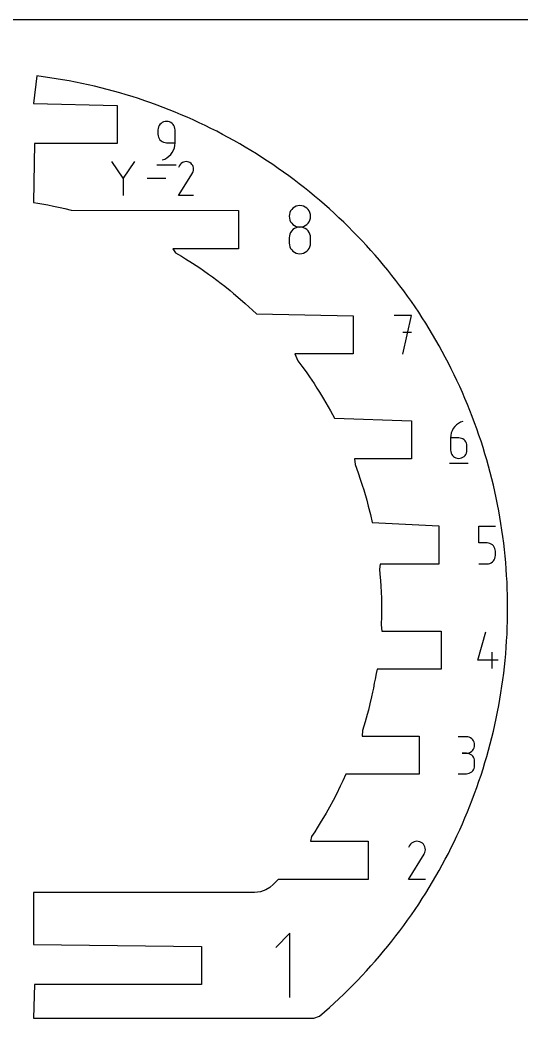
# Model space of a CAD drawing. Header units: metres. Extents: x 0 to 18, y 0 to 24.
# Drawn here: x 6.386 to 8.723, y 19.346 to 24 of the extents above; entities that cross this region are included whole.
import ezdxf

# ---------------------------------------------------------------- set-up
doc = ezdxf.new("R2010")
doc.units = ezdxf.units.M

msp = doc.modelspace()

# ---------------------------------------------------------------- linework, layer by layer
at = {"layer": 'annotation', "color": 1}
for p, q in [((7.031824, 23.501284), (7.029963, 23.494514)), ((7.034785, 23.507519), (7.031824, 23.501284)), ((7.038732, 23.513106), (7.034785, 23.507519)), ((7.043553, 23.517932), (7.038732, 23.513106)), ((7.049133, 23.521883), (7.043553, 23.517932)), ((7.055359, 23.524845), (7.049133, 23.521883)), ((7.062115, 23.526706), (7.055359, 23.524845)), ((7.069289, 23.527351), (7.062115, 23.526706)), ((7.076478, 23.526706), (7.069289, 23.527351)), ((7.069289, 23.527351), (7.069289, 23.527351)), ((7.083243, 23.524845), (7.076478, 23.526706)), ((7.08947, 23.521883), (7.083243, 23.524845)), ((7.095049, 23.517932), (7.08947, 23.521883)), ((7.099865, 23.513106), (7.095049, 23.517932)), ((7.103807, 23.507519), (7.099865, 23.513106)), ((7.106762, 23.501284), (7.103807, 23.507519)), ((7.108617, 23.494514), (7.106762, 23.501284)), ((7.029963, 23.494514), (7.029318, 23.487324)), ((7.029318, 23.487324), (7.029318, 23.46731)), ((7.029318, 23.46731), (7.029318, 23.46731)), ((7.029318, 23.46731), (7.029963, 23.460119)), ((7.029963, 23.460119), (7.031824, 23.453351)), ((7.10926, 23.487324), (7.108617, 23.494514)), ((7.10926, 23.427293), (7.10926, 23.487324)), ((7.10926, 23.487324), (7.10926, 23.487324)), ((7.031824, 23.453351), (7.034785, 23.447117)), ((7.034785, 23.447117), (7.038732, 23.441532)), ((7.038732, 23.441532), (7.043553, 23.436708)), ((7.043553, 23.436708), (7.049133, 23.432759)), ((7.049133, 23.432759), (7.055359, 23.429798)), ((7.055359, 23.429798), (7.062115, 23.427938)), ((7.062115, 23.427938), (7.069289, 23.427293)), ((7.069289, 23.427293), (7.10926, 23.427293)), ((7.105793, 23.403492), (7.108375, 23.415157)), ((7.108375, 23.415157), (7.10926, 23.427293)), ((7.071209, 23.357368), (7.080654, 23.364477)), ((7.080654, 23.364477), (7.088943, 23.372791)), ((7.088943, 23.372791), (7.095968, 23.382162)), ((7.095968, 23.382162), (7.101621, 23.392445)), ((7.101621, 23.392445), (7.105793, 23.403492)), ((6.867565, 23.263001), (6.814793, 23.339316)), ((6.920326, 23.339316), (6.867565, 23.263001)), ((7.024323, 23.324851), (7.114323, 23.324851)), ((7.049287, 23.347351), (7.060717, 23.351611)), ((7.049287, 23.347351), (7.049287, 23.347351)), ((7.060717, 23.351611), (7.071209, 23.357368)), ((7.130215, 23.321719), (7.125602, 23.31287)), ((7.133876, 23.326911), (7.130215, 23.321719)), ((7.138269, 23.331245), (7.133876, 23.326911)), ((7.143259, 23.334686), (7.138269, 23.331245)), ((7.148714, 23.3372), (7.143259, 23.334686)), ((7.154499, 23.338752), (7.148714, 23.3372)), ((7.160481, 23.339307), (7.154499, 23.338752)), ((7.166527, 23.338831), (7.160481, 23.339307)), ((7.172502, 23.33729), (7.166527, 23.338831)), ((7.178274, 23.334647), (7.172502, 23.33729)), ((7.183437, 23.330981), (7.178274, 23.334647)), ((7.178274, 23.334647), (7.178274, 23.334647)), ((7.187753, 23.326582), (7.183437, 23.330981)), ((7.191185, 23.321585), (7.187753, 23.326582)), ((7.193694, 23.316125), (7.191185, 23.321585)), ((7.195241, 23.310335), (7.193694, 23.316125)), ((6.867565, 23.269142), (6.867565, 23.1811)), ((7.125502, 23.181104), (7.190428, 23.285625)), ((7.190428, 23.285625), (7.190506, 23.285721)), ((7.190428, 23.285625), (7.190428, 23.285625)), ((7.190506, 23.285721), (7.19058, 23.285818)), ((7.19058, 23.285818), (7.190652, 23.285917)), ((7.190652, 23.285917), (7.190721, 23.286018)), ((7.190721, 23.286018), (7.190789, 23.286122)), ((7.190789, 23.286122), (7.190856, 23.28623)), ((7.190856, 23.28623), (7.190922, 23.286343)), ((7.190922, 23.286343), (7.190987, 23.286462)), ((7.190987, 23.286462), (7.191053, 23.286588)), ((7.191053, 23.286588), (7.193734, 23.292344)), ((7.191053, 23.286588), (7.191053, 23.286588)), ((7.193734, 23.292344), (7.1953, 23.29831)), ((7.19579, 23.304352), (7.195241, 23.310335)), ((7.1953, 23.29831), (7.19579, 23.304352)), ((7.066178, 23.260208), (6.979674, 23.260208)), ((7.195766, 23.181104), (7.125502, 23.181104)), ((7.673737, 23.131156), (7.665968, 23.127463)), ((7.68217, 23.133477), (7.673737, 23.131156)), ((7.691126, 23.134282), (7.68217, 23.133477)), ((7.700082, 23.133477), (7.691126, 23.134282)), ((7.691126, 23.134282), (7.691126, 23.134282)), ((7.708516, 23.131156), (7.700082, 23.133477)), ((7.716285, 23.127463), (7.708516, 23.131156)), ((7.642052, 23.093405), (7.641247, 23.084473)), ((7.641247, 23.084473), (7.641247, 23.084473)), ((7.641247, 23.084473), (7.642052, 23.0755)), ((7.644372, 23.10182), (7.642052, 23.093405)), ((7.648065, 23.109576), (7.644372, 23.10182)), ((7.65299, 23.11653), (7.648065, 23.109576)), ((7.659005, 23.122541), (7.65299, 23.11653)), ((7.665968, 23.127463), (7.659005, 23.122541)), ((7.723247, 23.122541), (7.716285, 23.127463)), ((7.729262, 23.11653), (7.723247, 23.122541)), ((7.734187, 23.109576), (7.729262, 23.11653)), ((7.73788, 23.10182), (7.734187, 23.109576)), ((7.7402, 23.093405), (7.73788, 23.10182)), ((7.741005, 23.084473), (7.7402, 23.093405)), ((7.7402, 23.0755), (7.741005, 23.084473)), ((7.741005, 23.084473), (7.741005, 23.084473)), ((7.642052, 23.0755), (7.644373, 23.067052)), ((7.644373, 23.067052), (7.648068, 23.059272)), ((7.648068, 23.059272), (7.652995, 23.0523)), ((7.652995, 23.0523), (7.659011, 23.046278)), ((7.659011, 23.046278), (7.665974, 23.041348)), ((7.665974, 23.041348), (7.673742, 23.037651)), ((7.673742, 23.037651), (7.682174, 23.035329)), ((7.682174, 23.035329), (7.691126, 23.034524)), ((7.691126, 23.034524), (7.700078, 23.035329)), ((7.700078, 23.035329), (7.70851, 23.037651)), ((7.70851, 23.037651), (7.716278, 23.041348)), ((7.716278, 23.041348), (7.723242, 23.046278)), ((7.723242, 23.046278), (7.729257, 23.0523)), ((7.729257, 23.0523), (7.734184, 23.059272)), ((7.734184, 23.059272), (7.737879, 23.067052)), ((7.737879, 23.067052), (7.7402, 23.0755)), ((7.642052, 22.993557), (7.641247, 22.984588)), ((7.644372, 23.002002), (7.642052, 22.993557)), ((7.648065, 23.00978), (7.644372, 23.002002)), ((7.65299, 23.01675), (7.648065, 23.00978)), ((7.659005, 23.022771), (7.65299, 23.01675)), ((7.665968, 23.0277), (7.659005, 23.022771)), ((7.673737, 23.031397), (7.665968, 23.0277)), ((7.68217, 23.033718), (7.673737, 23.031397)), ((7.691126, 23.034524), (7.68217, 23.033718)), ((7.700082, 23.033719), (7.691126, 23.034524)), ((7.691126, 23.034524), (7.691126, 23.034524)), ((7.691126, 23.034524), (7.691126, 23.034524)), ((7.708516, 23.031398), (7.700082, 23.033719)), ((7.716285, 23.027704), (7.708516, 23.031398)), ((7.723247, 23.022776), (7.716285, 23.027704)), ((7.729262, 23.016756), (7.723247, 23.022776)), ((7.734187, 23.009786), (7.729262, 23.016756)), ((7.73788, 23.002008), (7.734187, 23.009786)), ((7.7402, 22.993561), (7.73788, 23.002008)), ((7.741005, 22.984588), (7.7402, 22.993561)), ((7.641247, 22.984588), (7.641247, 22.95974)), ((7.641247, 22.95974), (7.641247, 22.95974)), ((7.641247, 22.95974), (7.642052, 22.950772)), ((7.642052, 22.950772), (7.644373, 22.942337)), ((7.644373, 22.942337), (7.648068, 22.934575)), ((7.734184, 22.934575), (7.737879, 22.942337)), ((7.737879, 22.942337), (7.7402, 22.950772)), ((7.7402, 22.950772), (7.741005, 22.95974)), ((7.741005, 22.95974), (7.741005, 22.984588)), ((7.741005, 22.984588), (7.741005, 22.984588)), ((7.648068, 22.934575), (7.652995, 22.927625)), ((7.652995, 22.927625), (7.659011, 22.921627)), ((7.659011, 22.921627), (7.665974, 22.916719)), ((7.665974, 22.916719), (7.673742, 22.913041)), ((7.673742, 22.913041), (7.682174, 22.910732)), ((7.682174, 22.910732), (7.691126, 22.909932)), ((7.691126, 22.909932), (7.700078, 22.910732)), ((7.691126, 22.909932), (7.691126, 22.909932)), ((7.700078, 22.910732), (7.70851, 22.913041)), ((7.70851, 22.913041), (7.716278, 22.916719)), ((7.716278, 22.916719), (7.723242, 22.921627)), ((7.723242, 22.921627), (7.729257, 22.927625)), ((7.729257, 22.927625), (7.734184, 22.934575)), ((8.211824, 22.622778), (8.131217, 22.622778)), ((8.171526, 22.441511), (8.211824, 22.622778)), ((8.211824, 22.542057), (8.171526, 22.542057)), ((8.421452, 22.111886), (8.413491, 22.10389)), ((8.430526, 22.118728), (8.421452, 22.111886)), ((8.440608, 22.124279), (8.430526, 22.118728)), ((8.451596, 22.128399), (8.440608, 22.124279)), ((8.451596, 22.128399), (8.451596, 22.128399)), ((8.394834, 22.06316), (8.393984, 22.051486)), ((8.397312, 22.074377), (8.394834, 22.06316)), ((8.401317, 22.084997), (8.397312, 22.074377)), ((8.406744, 22.094881), (8.401317, 22.084997)), ((8.413491, 22.10389), (8.406744, 22.094881)), ((8.393984, 22.051486), (8.393984, 21.99408)), ((8.432338, 22.051486), (8.393984, 22.051486)), ((8.439236, 22.05087), (8.432338, 22.051486)), ((8.445726, 22.049095), (8.439236, 22.05087)), ((8.451702, 22.046267), (8.445726, 22.049095)), ((8.457054, 22.042493), (8.451702, 22.046267)), ((8.461676, 22.037881), (8.457054, 22.042493)), ((8.465458, 22.032537), (8.461676, 22.037881)), ((8.468293, 22.026568), (8.465458, 22.032537)), ((8.470074, 22.020083), (8.468293, 22.026568)), ((8.470691, 22.013187), (8.470074, 22.020083)), ((8.470691, 21.99408), (8.470691, 22.013187)), ((8.470691, 22.013187), (8.470691, 22.013187)), ((8.393984, 21.99408), (8.393984, 21.99408)), ((8.393984, 21.99408), (8.394604, 21.987181)), ((8.394604, 21.987181), (8.396388, 21.980686)), ((8.396388, 21.980686), (8.399229, 21.974705)), ((8.399229, 21.974705), (8.403018, 21.969346)), ((8.403018, 21.969346), (8.407643, 21.964717)), ((8.407643, 21.964717), (8.412998, 21.960928)), ((8.451702, 21.960928), (8.457054, 21.964717)), ((8.457054, 21.964717), (8.461676, 21.969346)), ((8.461676, 21.969346), (8.465458, 21.974705)), ((8.465458, 21.974705), (8.468293, 21.980686)), ((8.468293, 21.980686), (8.470074, 21.987181)), ((8.470074, 21.987181), (8.470691, 21.99408)), ((8.389181, 21.934094), (8.475538, 21.934094)), ((8.412998, 21.960928), (8.418971, 21.958087)), ((8.418971, 21.958087), (8.425454, 21.956302)), ((8.425454, 21.956302), (8.432338, 21.955684)), ((8.432338, 21.955684), (8.439236, 21.956302)), ((8.432338, 21.955684), (8.432338, 21.955684)), ((8.439236, 21.956302), (8.445726, 21.958087)), ((8.445726, 21.958087), (8.451702, 21.960928)), ((8.5252, 21.56155), (8.5252, 21.639826)), ((8.5252, 21.639826), (8.603266, 21.639826)), ((8.564233, 21.56155), (8.5252, 21.56155)), ((8.571242, 21.560923), (8.564233, 21.56155)), ((8.577841, 21.559117), (8.571242, 21.560923)), ((8.583921, 21.556238), (8.577841, 21.559117)), ((8.58937, 21.552398), (8.583921, 21.556238)), ((8.594076, 21.547704), (8.58937, 21.552398)), ((8.59793, 21.542265), (8.594076, 21.547704)), ((8.600821, 21.536191), (8.59793, 21.542265)), ((8.602636, 21.52959), (8.600821, 21.536191)), ((8.603266, 21.522572), (8.602636, 21.52959)), ((8.602636, 21.496105), (8.603266, 21.503127)), ((8.603266, 21.503127), (8.603266, 21.522572)), ((8.603266, 21.522572), (8.603266, 21.522572)), ((8.5252, 21.46405), (8.564233, 21.46405)), ((8.564233, 21.46405), (8.571239, 21.46468)), ((8.564233, 21.46405), (8.564233, 21.46405)), ((8.571239, 21.46468), (8.577837, 21.466496)), ((8.577837, 21.466496), (8.583916, 21.469387)), ((8.583916, 21.469387), (8.589365, 21.473243)), ((8.589365, 21.473243), (8.594073, 21.477954)), ((8.594073, 21.477954), (8.597928, 21.483408)), ((8.597928, 21.483408), (8.600819, 21.489495)), ((8.600819, 21.489495), (8.602636, 21.496105)), ((8.521413, 21.014559), (8.559165, 21.146958)), ((8.587607, 20.976711), (8.587607, 21.052322)), ((8.615942, 21.014559), (8.521413, 21.014559)), ((8.468135, 20.657805), (8.429818, 20.657805)), ((8.475026, 20.657187), (8.468135, 20.657805)), ((8.481511, 20.655404), (8.475026, 20.657187)), ((8.487481, 20.652567), (8.481511, 20.655404)), ((8.492828, 20.648786), (8.487481, 20.652567)), ((8.497445, 20.644169), (8.492828, 20.648786)), ((8.501223, 20.638826), (8.497445, 20.644169)), ((8.504056, 20.632868), (8.501223, 20.638826)), ((8.505835, 20.626404), (8.504056, 20.632868)), ((8.506452, 20.619543), (8.505835, 20.626404)), ((8.505835, 20.61265), (8.506452, 20.619543)), ((8.506452, 20.619543), (8.506452, 20.619543)), ((8.468135, 20.581172), (8.44895, 20.581172)), ((8.44895, 20.581172), (8.468135, 20.581172)), ((8.468135, 20.581172), (8.475026, 20.581791)), ((8.475026, 20.580554), (8.468135, 20.581172)), ((8.468135, 20.581172), (8.468135, 20.581172)), ((8.475026, 20.581791), (8.481511, 20.583575)), ((8.481511, 20.578771), (8.475026, 20.580554)), ((8.481511, 20.583575), (8.487481, 20.586414)), ((8.487481, 20.575934), (8.481511, 20.578771)), ((8.487481, 20.586414), (8.492828, 20.590202)), ((8.492828, 20.572152), (8.487481, 20.575934)), ((8.492828, 20.590202), (8.497445, 20.594827)), ((8.497445, 20.567536), (8.492828, 20.572152)), ((8.497445, 20.594827), (8.501223, 20.600183)), ((8.501223, 20.600183), (8.504056, 20.60616)), ((8.504056, 20.60616), (8.505835, 20.61265)), ((8.501223, 20.562193), (8.497445, 20.567536)), ((8.504056, 20.556235), (8.501223, 20.562193)), ((8.505835, 20.549771), (8.504056, 20.556235)), ((8.506452, 20.54291), (8.505835, 20.549771)), ((8.505835, 20.51686), (8.506452, 20.523724)), ((8.506452, 20.523724), (8.506452, 20.54291)), ((8.506452, 20.54291), (8.506452, 20.54291)), ((8.429818, 20.485462), (8.468135, 20.485462)), ((8.468135, 20.485462), (8.475026, 20.48608)), ((8.468135, 20.485462), (8.468135, 20.485462)), ((8.475026, 20.48608), (8.481511, 20.487862)), ((8.481511, 20.487862), (8.487481, 20.490698)), ((8.487481, 20.490698), (8.492828, 20.494478)), ((8.492828, 20.494478), (8.497445, 20.499094)), ((8.497445, 20.499094), (8.501223, 20.504436)), ((8.501223, 20.504436), (8.504056, 20.510395)), ((8.504056, 20.510395), (8.505835, 20.51686)), ((8.202772, 20.150908), (8.197576, 20.140941)), ((8.206896, 20.156756), (8.202772, 20.150908)), ((8.211843, 20.161637), (8.206896, 20.156756)), ((8.217464, 20.165513), (8.211843, 20.161637)), ((8.223608, 20.168344), (8.217464, 20.165513)), ((8.230124, 20.170092), (8.223608, 20.168344)), ((8.236861, 20.170718), (8.230124, 20.170092)), ((8.243671, 20.170182), (8.236861, 20.170718)), ((8.250401, 20.168445), (8.243671, 20.170182)), ((8.256902, 20.165469), (8.250401, 20.168445)), ((8.262716, 20.16134), (8.256902, 20.165469)), ((8.256902, 20.165469), (8.256902, 20.165469)), ((8.267578, 20.156386), (8.262716, 20.16134)), ((8.271443, 20.150757), (8.267578, 20.156386)), ((8.274269, 20.144607), (8.271443, 20.150757)), ((8.197465, 19.992532), (8.270591, 20.110255)), ((8.270591, 20.110255), (8.270678, 20.110364)), ((8.270591, 20.110255), (8.270591, 20.110255)), ((8.270678, 20.110364), (8.270762, 20.110473)), ((8.270762, 20.110473), (8.270843, 20.110584)), ((8.270843, 20.110584), (8.270921, 20.110697)), ((8.270921, 20.110697), (8.270997, 20.110815)), ((8.270997, 20.110815), (8.271072, 20.110937)), ((8.271072, 20.110937), (8.271147, 20.111064)), ((8.271147, 20.111064), (8.27122, 20.111198)), ((8.27122, 20.111198), (8.271295, 20.111339)), ((8.271295, 20.111339), (8.274314, 20.117822)), ((8.271295, 20.111339), (8.271295, 20.111339)), ((8.276012, 20.138086), (8.274269, 20.144607)), ((8.274314, 20.117822), (8.276078, 20.124542)), ((8.276629, 20.131348), (8.276012, 20.138086)), ((8.276078, 20.124542), (8.276629, 20.131348)), ((8.276603, 19.992532), (8.197465, 19.992532)), ((7.644996, 19.741524), (7.578302, 19.674812)), ((7.644996, 19.441524), (7.644996, 19.741524))]:
    msp.add_line(p, q, dxfattribs=at)
at = {"layer": 'boundary', "color": 5}
for p, q in [((6.464053, 23.738892), (6.448923, 23.610476)), ((6.494238, 23.735009), (6.464053, 23.738892)), ((6.524384, 23.730761), (6.494238, 23.735009)), ((6.554473, 23.726146), (6.524384, 23.730761)), ((6.584498, 23.721164), (6.554473, 23.726146)), ((6.614471, 23.715816), (6.584498, 23.721164)), ((6.644371, 23.710106), (6.614471, 23.715816)), ((6.6742, 23.70403), (6.644371, 23.710106)), ((6.703947, 23.697593), (6.6742, 23.70403)), ((6.733625, 23.690793), (6.703947, 23.697593)), ((6.76321, 23.683631), (6.733625, 23.690793)), ((6.792717, 23.676112), (6.76321, 23.683631)), ((6.822114, 23.668233), (6.792717, 23.676112)), ((6.851418, 23.659996), (6.822114, 23.668233)), ((6.880624, 23.651404), (6.851418, 23.659996)), ((6.909724, 23.642456), (6.880624, 23.651404)), ((6.938709, 23.633155), (6.909724, 23.642456)), ((6.448923, 23.610476), (6.839323, 23.601101)), ((6.839323, 23.601101), (6.839323, 23.423601)), ((6.967573, 23.623502), (6.938709, 23.633155)), ((6.996323, 23.613499), (6.967573, 23.623502)), ((7.024955, 23.603144), (6.996323, 23.613499)), ((7.053455, 23.592443), (7.024955, 23.603144)), ((7.081818, 23.581396), (7.053455, 23.592443)), ((7.110048, 23.570002), (7.081818, 23.581396)), ((7.138138, 23.558268), (7.110048, 23.570002)), ((7.166079, 23.546191), (7.138138, 23.558268)), ((7.193866, 23.533775), (7.166079, 23.546191)), ((7.221508, 23.521023), (7.193866, 23.533775)), ((7.249, 23.507934), (7.221508, 23.521023)), ((7.276326, 23.494512), (7.249, 23.507934)), ((7.303467, 23.480757), (7.276326, 23.494512)), ((7.330465, 23.466674), (7.303467, 23.480757)), ((7.357285, 23.452263), (7.330465, 23.466674)), ((6.452798, 23.423601), (6.448923, 23.149274)), ((6.839323, 23.423601), (6.452798, 23.423601)), ((7.383919, 23.437526), (7.357285, 23.452263)), ((7.410376, 23.422466), (7.383919, 23.437526)), ((7.436649, 23.407084), (7.410376, 23.422466)), ((7.462718, 23.391386), (7.436649, 23.407084)), ((7.488609, 23.375368), (7.462718, 23.391386)), ((7.514293, 23.35904), (7.488609, 23.375368)), ((7.539789, 23.342398), (7.514293, 23.35904)), ((7.565073, 23.325445), (7.539789, 23.342398)), ((7.590154, 23.308188), (7.565073, 23.325445)), ((7.615013, 23.290628), (7.590154, 23.308188)), ((7.639662, 23.272763), (7.615013, 23.290628)), ((7.66409, 23.254602), (7.639662, 23.272763)), ((7.688302, 23.236144), (7.66409, 23.254602)), ((7.712282, 23.217393), (7.688302, 23.236144)), ((7.736026, 23.198351), (7.712282, 23.217393)), ((7.759544, 23.17902), (7.736026, 23.198351)), ((7.782823, 23.159405), (7.759544, 23.17902)), ((6.448923, 23.149274), (6.469442, 23.145968)), ((6.469442, 23.145968), (6.514881, 23.137818)), ((6.514881, 23.137818), (6.542089, 23.132184)), ((6.542089, 23.132184), (6.572457, 23.125757)), ((7.805868, 23.139509), (7.782823, 23.159405)), ((7.828665, 23.119333), (7.805868, 23.139509)), ((6.572457, 23.125757), (6.59525, 23.120373)), ((6.59525, 23.120373), (6.623964, 23.113354)), ((6.623964, 23.113354), (7.405382, 23.110998)), ((7.405382, 23.110998), (7.405382, 22.933498)), ((7.85121, 23.09888), (7.828665, 23.119333)), ((7.873506, 23.078155), (7.85121, 23.09888)), ((7.895547, 23.057161), (7.873506, 23.078155)), ((7.917339, 23.0359), (7.895547, 23.057161)), ((7.938855, 23.014374), (7.917339, 23.0359)), ((7.960126, 22.992588), (7.938855, 23.014374)), ((7.981112, 22.970545), (7.960126, 22.992588)), ((8.001837, 22.948247), (7.981112, 22.970545)), ((8.022292, 22.9257), (8.001837, 22.948247)), ((7.405382, 22.933498), (7.098853, 22.933498)), ((7.098853, 22.933498), (7.111105, 22.914749)), ((7.111105, 22.914749), (7.139036, 22.898474)), ((7.139036, 22.898474), (7.158453, 22.886624)), ((8.042464, 22.902904), (8.022292, 22.9257)), ((8.062364, 22.879865), (8.042464, 22.902904)), ((7.158453, 22.886624), (7.190543, 22.866345)), ((7.190543, 22.866345), (7.223817, 22.844489)), ((8.081974, 22.856585), (8.062364, 22.879865)), ((8.101308, 22.833068), (8.081974, 22.856585)), ((7.223817, 22.844489), (7.242051, 22.831993)), ((7.242051, 22.831993), (7.265772, 22.815152)), ((7.265772, 22.815152), (7.284151, 22.802075)), ((8.120355, 22.809317), (8.101308, 22.833068)), ((8.139096, 22.785337), (8.120355, 22.809317)), ((7.284151, 22.802075), (7.324225, 22.771744)), ((7.324225, 22.771744), (7.341378, 22.758517)), ((7.341378, 22.758517), (7.365604, 22.738973)), ((8.157554, 22.761129), (8.139096, 22.785337)), ((8.175726, 22.736699), (8.157554, 22.761129)), ((7.365604, 22.738973), (7.382128, 22.725287)), ((7.382128, 22.725287), (7.412913, 22.698913)), ((8.193584, 22.71205), (8.175726, 22.736699)), ((8.21115, 22.687184), (8.193584, 22.71205)), ((7.412913, 22.698913), (7.436498, 22.678267)), ((7.436498, 22.678267), (7.47083, 22.646268)), ((8.228398, 22.662107), (8.21115, 22.687184)), ((7.47083, 22.646268), (7.488794, 22.629175)), ((7.488794, 22.629175), (7.939964, 22.620894)), ((7.939964, 22.620894), (7.939964, 22.443394)), ((8.245351, 22.636822), (8.228398, 22.662107)), ((8.261994, 22.611331), (8.245351, 22.636822)), ((8.278326, 22.585641), (8.261994, 22.611331)), ((8.29434, 22.559753), (8.278326, 22.585641)), ((8.310047, 22.533672), (8.29434, 22.559753)), ((8.325427, 22.507402), (8.310047, 22.533672)), ((8.340486, 22.480947), (8.325427, 22.507402)), ((8.355221, 22.45431), (8.340486, 22.480947)), ((7.939964, 22.443394), (7.667965, 22.443394)), ((7.667965, 22.443394), (7.681542, 22.411147)), ((8.369628, 22.427496), (8.355221, 22.45431)), ((7.681542, 22.411147), (7.700989, 22.385373)), ((7.700989, 22.385373), (7.720072, 22.358732)), ((8.383712, 22.400508), (8.369628, 22.427496)), ((8.39747, 22.373351), (8.383712, 22.400508)), ((7.720072, 22.358732), (7.735361, 22.336665)), ((8.410885, 22.346027), (8.39747, 22.373351)), ((8.423979, 22.318544), (8.410885, 22.346027)), ((7.735361, 22.336665), (7.757123, 22.304399)), ((7.757123, 22.304399), (7.770758, 22.283043)), ((8.436732, 22.290903), (8.423979, 22.318544)), ((8.449151, 22.263108), (8.436732, 22.290903)), ((7.770758, 22.283043), (7.782162, 22.265122)), ((7.782162, 22.265122), (7.80111, 22.23396)), ((8.461217, 22.235165), (8.449151, 22.263108)), ((7.80111, 22.23396), (7.822496, 22.196976)), ((8.472955, 22.207076), (8.461217, 22.235165)), ((8.484351, 22.178846), (8.472955, 22.207076)), ((7.822496, 22.196976), (7.833749, 22.177022)), ((7.833749, 22.177022), (7.852145, 22.142896)), ((8.495404, 22.15048), (8.484351, 22.178846)), ((7.852145, 22.142896), (8.211466, 22.130791)), ((8.211466, 22.130791), (8.211466, 21.953291)), ((8.5061, 22.121981), (8.495404, 22.15048)), ((8.516459, 22.093354), (8.5061, 22.121981)), ((8.526456, 22.064604), (8.516459, 22.093354)), ((8.536114, 22.035732), (8.526456, 22.064604)), ((8.545416, 22.006748), (8.536114, 22.035732)), ((8.554361, 21.97765), (8.545416, 22.006748)), ((8.562947, 21.948445), (8.554361, 21.97765)), ((8.211466, 21.953291), (7.946335, 21.953291)), ((7.946335, 21.953291), (7.949017, 21.927001)), ((7.949017, 21.927001), (7.963152, 21.888317)), ((8.571186, 21.919139), (8.562947, 21.948445)), ((8.579063, 21.889735), (8.571186, 21.919139)), ((7.963152, 21.888317), (7.973078, 21.858937)), ((8.586589, 21.860237), (8.579063, 21.889735)), ((7.973078, 21.858937), (7.981954, 21.83167)), ((7.981954, 21.83167), (7.98901, 21.809231)), ((8.593752, 21.83065), (8.586589, 21.860237)), ((8.600551, 21.800978), (8.593752, 21.83065)), ((7.98901, 21.809231), (8.003238, 21.760751)), ((8.606982, 21.771224), (8.600551, 21.800978)), ((8.003238, 21.760751), (8.010436, 21.733398)), ((8.010436, 21.733398), (8.02009, 21.69448)), ((8.613058, 21.741395), (8.606982, 21.771224)), ((8.618765, 21.711495), (8.613058, 21.741395)), ((8.02009, 21.69448), (8.028573, 21.656858)), ((8.624111, 21.681526), (8.618765, 21.711495)), ((8.028573, 21.656858), (8.339535, 21.640688)), ((8.339535, 21.640688), (8.339535, 21.463188)), ((8.629092, 21.651495), (8.624111, 21.681526)), ((8.63371, 21.621405), (8.629092, 21.651495)), ((8.637961, 21.591262), (8.63371, 21.621405)), ((8.64184, 21.561068), (8.637961, 21.591262)), ((8.645364, 21.530831), (8.64184, 21.561068)), ((8.6485, 21.500552), (8.645364, 21.530831)), ((8.651276, 21.470237), (8.6485, 21.500552)), ((8.065187, 21.463188), (8.062732, 21.440108)), ((8.339535, 21.463188), (8.065187, 21.463188)), ((8.653684, 21.439891), (8.651276, 21.470237)), ((8.062732, 21.440108), (8.064932, 21.416662)), ((8.064932, 21.416662), (8.067343, 21.386834)), ((8.655726, 21.409517), (8.653684, 21.439891)), ((8.657394, 21.379121), (8.655726, 21.409517)), ((8.067343, 21.386834), (8.068969, 21.359799)), ((8.068969, 21.359799), (8.071408, 21.303789)), ((8.658688, 21.348708), (8.657394, 21.379121)), ((8.659613, 21.318279), (8.658688, 21.348708)), ((8.660169, 21.287843), (8.659613, 21.318279)), ((8.071408, 21.303789), (8.072068, 21.26173)), ((8.660346, 21.257402), (8.660169, 21.287843)), ((8.071618, 21.220325), (8.070278, 21.179442)), ((8.072068, 21.26173), (8.071618, 21.220325)), ((8.659613, 21.196524), (8.660169, 21.226961)), ((8.660169, 21.226961), (8.660346, 21.257402)), ((8.070278, 21.179442), (8.073116, 21.150584)), ((8.658688, 21.166096), (8.659613, 21.196524)), ((8.073116, 21.150584), (8.350891, 21.150584)), ((8.350891, 21.150584), (8.350891, 20.973084)), ((8.655726, 21.105288), (8.657394, 21.135683)), ((8.657394, 21.135683), (8.658688, 21.166096)), ((8.653684, 21.074914), (8.655726, 21.105288)), ((8.6485, 21.014253), (8.651276, 21.044567)), ((8.651276, 21.044567), (8.653684, 21.074914)), ((8.645364, 20.983974), (8.6485, 21.014253)), ((8.046631, 20.953004), (8.042253, 20.926915)), ((8.052302, 20.973084), (8.046631, 20.953004)), ((8.350891, 20.973084), (8.052302, 20.973084)), ((8.637961, 20.923542), (8.64184, 20.953736)), ((8.64184, 20.953736), (8.645364, 20.983974)), ((8.038479, 20.907071), (8.034349, 20.885245)), ((8.042253, 20.926915), (8.038479, 20.907071)), ((8.63371, 20.893399), (8.637961, 20.923542)), ((8.030117, 20.865237), (8.025535, 20.843575)), ((8.034349, 20.885245), (8.030117, 20.865237)), ((8.624111, 20.833278), (8.629092, 20.863309)), ((8.629092, 20.863309), (8.63371, 20.893399)), ((8.017817, 20.810679), (8.010704, 20.78249)), ((8.025535, 20.843575), (8.017817, 20.810679)), ((8.613058, 20.773409), (8.618765, 20.803309)), ((8.618765, 20.803309), (8.624111, 20.833278)), ((8.005205, 20.761293), (7.995732, 20.728069)), ((8.010704, 20.78249), (8.005205, 20.761293)), ((8.606982, 20.74358), (8.613058, 20.773409)), ((7.995732, 20.728069), (7.983436, 20.687758)), ((8.593752, 20.684154), (8.600551, 20.713826)), ((8.600551, 20.713826), (8.606982, 20.74358)), ((7.983436, 20.687758), (7.981608, 20.660481)), ((8.586589, 20.654567), (8.593752, 20.684154)), ((7.981608, 20.660481), (8.24747, 20.660481)), ((8.24747, 20.660481), (8.24747, 20.482981)), ((8.571186, 20.595665), (8.579063, 20.625069)), ((8.579063, 20.625069), (8.586589, 20.654567)), ((8.562947, 20.566359), (8.571186, 20.595665)), ((8.545416, 20.508057), (8.554361, 20.537154)), ((8.554361, 20.537154), (8.562947, 20.566359)), ((7.905888, 20.482981), (7.892102, 20.452896)), ((8.24747, 20.482981), (7.905888, 20.482981)), ((8.526456, 20.450201), (8.536114, 20.479072)), ((8.536114, 20.479072), (8.545416, 20.508057)), ((7.892102, 20.452896), (7.87989, 20.426873)), ((8.516459, 20.42145), (8.526456, 20.450201)), ((7.86186, 20.390451), (7.84633, 20.361131)), ((7.87989, 20.426873), (7.86186, 20.390451)), ((8.495404, 20.364325), (8.5061, 20.392823)), ((8.5061, 20.392823), (8.516459, 20.42145)), ((7.84633, 20.361131), (7.829501, 20.330308)), ((8.472955, 20.307728), (8.484351, 20.335958)), ((8.484351, 20.335958), (8.495404, 20.364325)), ((7.813564, 20.301862), (7.801792, 20.281988)), ((7.829501, 20.330308), (7.813564, 20.301862)), ((8.461217, 20.27964), (8.472955, 20.307728)), ((7.790966, 20.263826), (7.772183, 20.233982)), ((7.801792, 20.281988), (7.790966, 20.263826)), ((8.436732, 20.223901), (8.449151, 20.251696)), ((8.449151, 20.251696), (8.461217, 20.27964)), ((7.760314, 20.215333), (7.745, 20.192424)), ((7.772183, 20.233982), (7.760314, 20.215333)), ((8.423979, 20.19626), (8.436732, 20.223901)), ((7.745, 20.192424), (7.740375, 20.170378)), ((7.740375, 20.170378), (8.009319, 20.170378)), ((8.009319, 20.170378), (8.009319, 19.992878)), ((8.39747, 20.141454), (8.410885, 20.168776)), ((8.410885, 20.168776), (8.423979, 20.19626)), ((8.369628, 20.087308), (8.383712, 20.114297)), ((8.383712, 20.114297), (8.39747, 20.141454)), ((8.340486, 20.033857), (8.355221, 20.060494)), ((8.355221, 20.060494), (8.369628, 20.087308)), ((8.325427, 20.007402), (8.340486, 20.033857)), ((7.568852, 19.970592), (7.551094, 19.955625)), ((7.59022, 19.992878), (7.568852, 19.970592)), ((8.009319, 19.992878), (7.59022, 19.992878)), ((8.29434, 19.955051), (8.310047, 19.981132)), ((8.310047, 19.981132), (8.325427, 20.007402)), ((6.448923, 19.931282), (6.448923, 19.689649)), ((6.458731, 19.931282), (6.448923, 19.931282)), ((6.488563, 19.931282), (6.458731, 19.931282)), ((6.520949, 19.931282), (6.488563, 19.931282)), ((6.548228, 19.931282), (6.520949, 19.931282)), ((6.585775, 19.931282), (6.548228, 19.931282)), ((6.607893, 19.931282), (6.585775, 19.931282)), ((6.637726, 19.931282), (6.607893, 19.931282)), ((6.675471, 19.931282), (6.637726, 19.931282)), ((6.697391, 19.931282), (6.675471, 19.931282)), ((6.727562, 19.931282), (6.697391, 19.931282)), ((6.757056, 19.931282), (6.727562, 19.931282)), ((6.786889, 19.931282), (6.757056, 19.931282)), ((6.816722, 19.931282), (6.786889, 19.931282)), ((6.846554, 19.931282), (6.816722, 19.931282)), ((6.8815, 19.931282), (6.846554, 19.931282)), ((6.913783, 19.931282), (6.8815, 19.931282)), ((6.940243, 19.931282), (6.913783, 19.931282)), ((6.965884, 19.931282), (6.940243, 19.931282)), ((6.995717, 19.931282), (6.965884, 19.931282)), ((7.02555, 19.931282), (6.995717, 19.931282)), ((7.055382, 19.931282), (7.02555, 19.931282)), ((7.087529, 19.931282), (7.055382, 19.931282)), ((7.115047, 19.931282), (7.087529, 19.931282)), ((7.152923, 19.931282), (7.115047, 19.931282)), ((7.174713, 19.931282), (7.152923, 19.931282)), ((7.204545, 19.931282), (7.174713, 19.931282)), ((7.242051, 19.931282), (7.204545, 19.931282)), ((7.26421, 19.931282), (7.242051, 19.931282)), ((7.294711, 19.931282), (7.26421, 19.931282)), ((7.323875, 19.931282), (7.294711, 19.931282)), ((7.353708, 19.931282), (7.323875, 19.931282)), ((7.383541, 19.931282), (7.353708, 19.931282)), ((7.413373, 19.931282), (7.383541, 19.931282)), ((7.448079, 19.931293), (7.413373, 19.931282)), ((7.47885, 19.932084), (7.448079, 19.931293)), ((7.507392, 19.93491), (7.47885, 19.932084)), ((7.532704, 19.944971), (7.507392, 19.93491)), ((7.551094, 19.955625), (7.532704, 19.944971)), ((8.261994, 19.903472), (8.278326, 19.929163)), ((8.278326, 19.929163), (8.29434, 19.955051)), ((8.228398, 19.852697), (8.245351, 19.877983)), ((8.245351, 19.877983), (8.261994, 19.903472)), ((8.193584, 19.802755), (8.21115, 19.82762)), ((8.21115, 19.82762), (8.228398, 19.852697)), ((8.157554, 19.753675), (8.175726, 19.778105)), ((8.175726, 19.778105), (8.193584, 19.802755)), ((8.139096, 19.729467), (8.157554, 19.753675)), ((6.448923, 19.689649), (7.231677, 19.680274)), ((8.101308, 19.681736), (8.120355, 19.705487)), ((8.120355, 19.705487), (8.139096, 19.729467)), ((7.231677, 19.680274), (7.231677, 19.502774)), ((8.062364, 19.634939), (8.081974, 19.658219)), ((8.081974, 19.658219), (8.101308, 19.681736)), ((8.022292, 19.589105), (8.042464, 19.6119)), ((8.042464, 19.6119), (8.062364, 19.634939)), ((7.981112, 19.54426), (8.001837, 19.566557)), ((8.001837, 19.566557), (8.022292, 19.589105)), ((6.452798, 19.502774), (6.448923, 19.346473)), ((7.231677, 19.502774), (6.452798, 19.502774)), ((7.917339, 19.478905), (7.938855, 19.50043)), ((7.938855, 19.50043), (7.960126, 19.522216)), ((7.960126, 19.522216), (7.981112, 19.54426)), ((7.873506, 19.436648), (7.895547, 19.457643)), ((7.895547, 19.457643), (7.917339, 19.478905)), ((7.828665, 19.395471), (7.85121, 19.415923)), ((7.85121, 19.415923), (7.873506, 19.436648)), ((7.782823, 19.355399), (7.805868, 19.375295)), ((7.805868, 19.375295), (7.828665, 19.395471)), ((6.448923, 19.346473), (7.156626, 19.346473)), ((7.156626, 19.346473), (7.409722, 19.346473)), ((7.409722, 19.346473), (7.433035, 19.346473)), ((7.433035, 19.346473), (7.46281, 19.346473)), ((7.46281, 19.346473), (7.488006, 19.346473)), ((7.488006, 19.346473), (7.519589, 19.346473)), ((7.519589, 19.346473), (7.560629, 19.346473)), ((7.560629, 19.346473), (7.586289, 19.346473)), ((7.586289, 19.346473), (7.61666, 19.346473)), ((7.61666, 19.346473), (7.653301, 19.346473)), ((7.653301, 19.346473), (7.698432, 19.346473)), ((7.698432, 19.346473), (7.75559, 19.346473)), ((7.75559, 19.346473), (7.782823, 19.355399))]:
    msp.add_line(p, q, dxfattribs=at)
at = {"layer": 'frame', "color": 5}
msp.add_line((18, 24), (0, 24), dxfattribs=at)

doc.saveas('drawing.dxf')
